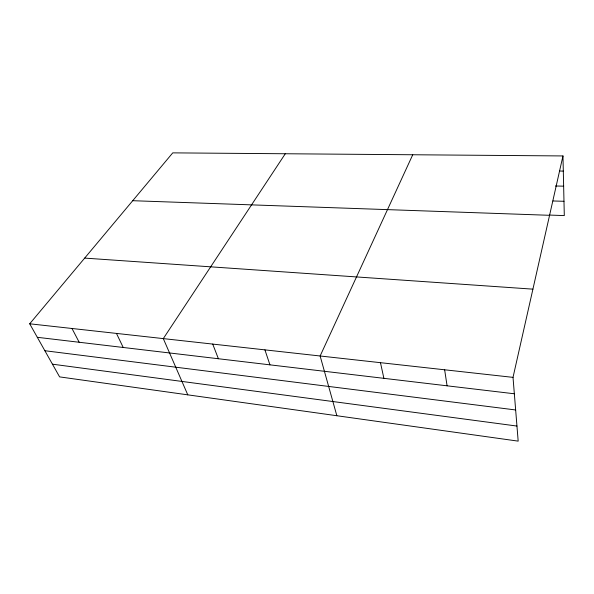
<?xml version="1.0" encoding="UTF-8"?>
<svg xmlns="http://www.w3.org/2000/svg" width="594" height="594" viewBox="0 0 594 594"><rect width="100%" height="100%" fill="white"/><g stroke="black" fill="none" stroke-linecap="round" stroke-linejoin="round"><path stroke-width="0.89" d="M513.016 377.368L562.964 155.94L172.75 152.866L29.7 323.797L59.6 376.886L518.176 441.134L513.016 377.368L29.7 323.797M412.741 154.759L320.129 355.984L336.85 415.733M285.298 153.749L163.305 338.602L187.778 394.847M559.6 171.035L563.298 171.094M555.42 185.989L563.639 186.167M552.962 200.972L563.981 201.284M549.532 215.065L564.3 215.585L562.964 155.94M132.714 200.705L549.569 215.303M84.675 258.1L532.915 289.152M37.311 337.303L514.345 393.777M44.869 350.727L515.651 409.964M52.443 364.181L516.958 426.054M71.985 328.482L79.188 342.263M116.461 333.412L123.218 347.475M212.719 344.082L218.392 358.739M264.917 349.866L269.936 364.842M380.472 362.674L383.895 378.333M444.639 369.787L447.082 385.818"/></g></svg>
